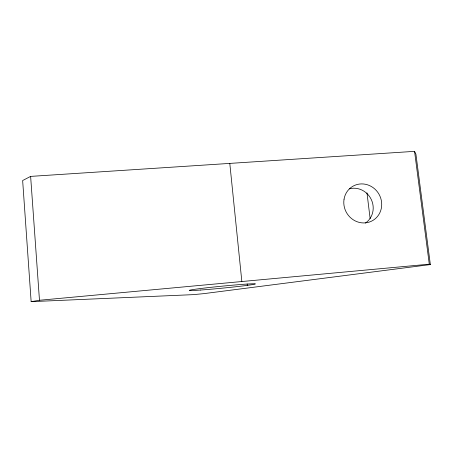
<?xml version="1.0" encoding="UTF-8"?>
<svg xmlns="http://www.w3.org/2000/svg" width="453" height="453" viewBox="0 0 453 453"><rect width="100%" height="100%" fill="white"/><g stroke="black" fill="none" stroke-linecap="round" stroke-linejoin="round"><path stroke-width="0.68" d="M30.628 176.393L22.65 180.537L31.144 301.653L193.137 294.648L203.652 293.657L430.35 264.575L415.916 154.184L414.557 151.347L30.628 176.393L39.473 300.265L31.144 301.653M39.473 300.265L429.291 264.178L430.35 264.575M414.557 151.347L429.291 264.178M366.975 192.87L370.141 218.686M247.168 283.969L247.31 285.356M229.796 163.397L241.851 281.534M349.286 188.822A19.168 18.114 59.9 0 1 371.296 199.547A19.168 18.114 59.9 0 1 365.435 223.069M200.441 290.05A33.188 1.002 -5.6 0 0 254.773 284.167A33.188 1.002 -5.6 0 0 212.106 287.196A33.188 1.002 -5.6 0 0 200.441 290.05M344.054 199.156A19.807 18.675 59.8 0 0 369.337 222.055A19.807 18.675 59.8 0 0 374.858 189.054A19.807 18.675 59.8 0 0 344.054 199.156"/></g></svg>
